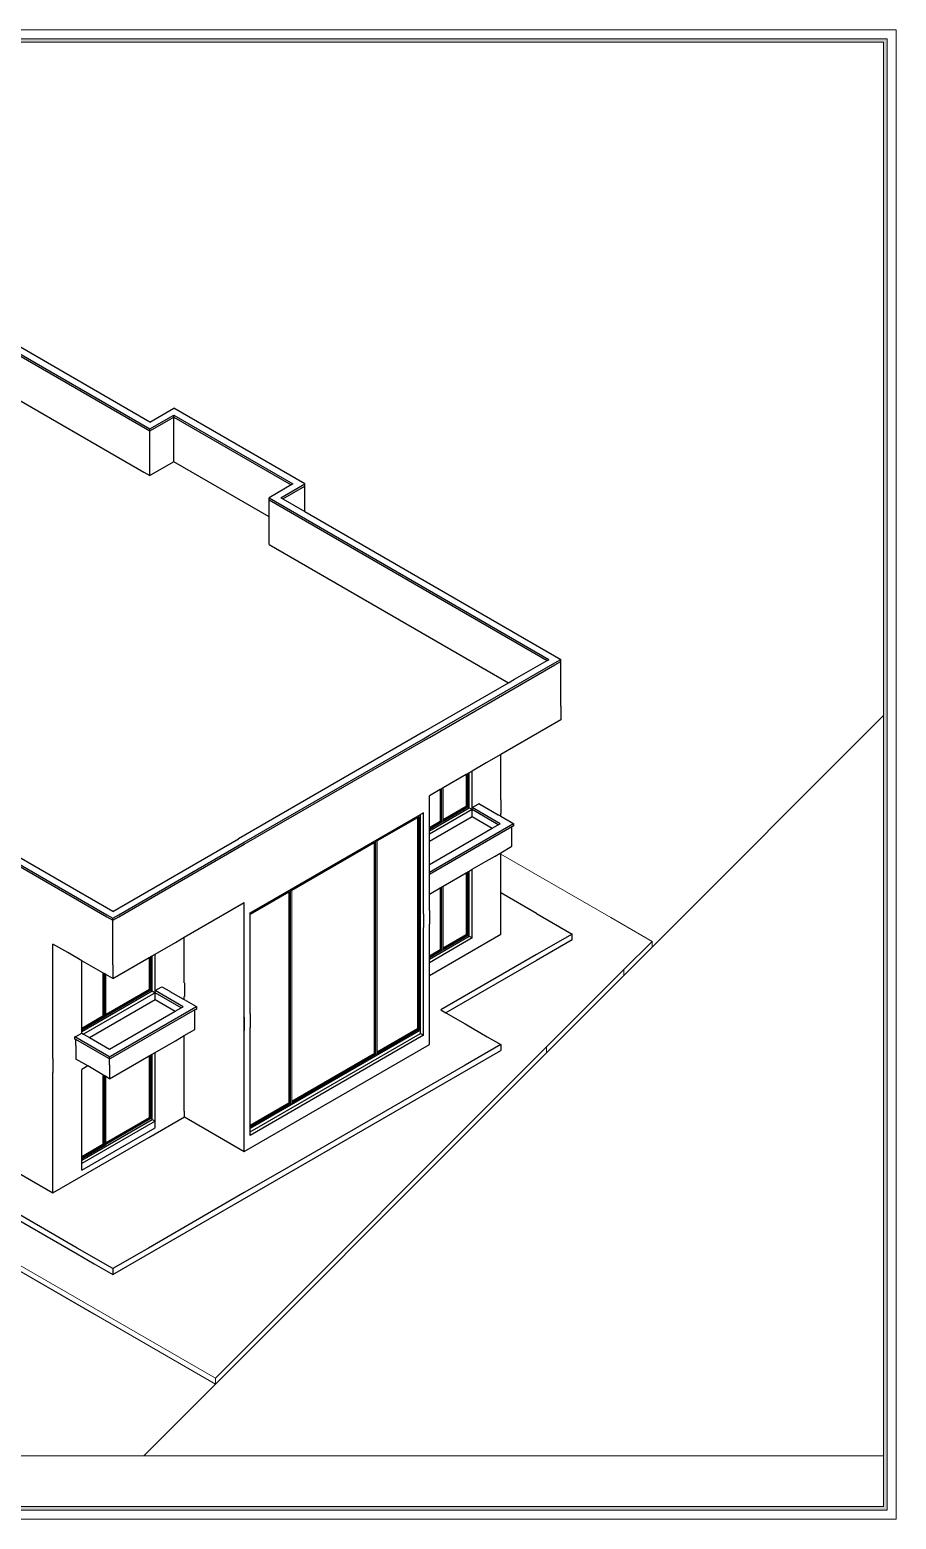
# Model space of a CAD drawing. Header units: metres. Extents: x 294 to 1101, y -498 to -355.
# Drawn here: x 1004.87 to 1025.48, y -414.34 to -378.91 of the extents above; entities that cross this region are included whole.
import ezdxf

# ---------------------------------------------------------------- set-up
doc = ezdxf.new("R2010")
doc.units = ezdxf.units.M
doc.layers.add('19-JARDINERIA', color=80, linetype='Continuous', lineweight=0)
doc.layers.add('wall', color=7, linetype='Continuous', lineweight=25)

msp = doc.modelspace()

# ---------------------------------------------------------------- hatches: boundary and pattern name
at = {"layer": '19-JARDINERIA'}
h = msp.add_hatch(color=251, dxfattribs=at)
h.paths.add_polyline_path([(975.75, -414.127), (1025.271, -414.127), (1025.271, -379.12), (975.75, -379.12)])
h.paths.add_polyline_path([(975.835, -414.041), (1025.186, -414.041), (1025.186, -379.205), (975.835, -379.205)], flags=16)

# ---------------------------------------------------------------- linework, layer by layer
for p, q in [((1007.724, -388.238), (1002.049, -384.961)), ((1002.049, -385.125), (1007.724, -388.402)), ((1002.049, -385.174), (1007.724, -388.451)), ((1003.038, -386.807), (1007.583, -389.43)), ((1007.724, -388.238), (1008.29, -387.912)), ((1011.408, -389.712), (1008.29, -387.912)), ((1007.724, -388.402), (1008.29, -388.075)), ((1007.724, -388.451), (1008.29, -388.124)), ((1008.29, -388.124), (1008.29, -388.075)), ((1008.29, -388.075), (1011.125, -389.712)), ((1008.29, -389.022), (1008.29, -388.124)), ((1008.29, -388.124), (1011.083, -389.736)), ((1007.724, -388.451), (1007.724, -388.402)), ((1007.724, -389.349), (1007.724, -388.451)), ((1008.29, -389.185), (1008.29, -389.022)), ((1008.29, -389.185), (1007.724, -389.512)), ((1007.724, -389.512), (1007.724, -389.349)), ((1010.559, -390.496), (1008.29, -389.185)), ((1007.583, -389.43), (1007.724, -389.512)), ((1011.083, -389.736), (1010.559, -390.038)), ((1010.842, -390.038), (1011.408, -389.712)), ((1010.885, -390.063), (1011.408, -389.761)), ((1011.125, -389.712), (1011.083, -389.736)), ((1011.408, -389.761), (1011.408, -389.712)), ((1011.408, -390.365), (1011.408, -389.761)), ((1010.559, -390.087), (1010.559, -390.038)), ((1010.559, -390.038), (1017.221, -393.885)), ((1010.559, -390.087), (1017.179, -393.909)), ((1010.559, -390.332), (1010.559, -390.087)), ((1010.842, -390.038), (1010.885, -390.063)), ((1010.885, -390.063), (1011.408, -390.365)), ((1010.559, -390.496), (1010.559, -390.332)), ((1011.408, -390.365), (1017.504, -393.885)), ((1010.559, -390.986), (1010.559, -390.496)), ((1010.559, -391.149), (1010.559, -390.986)), ((1010.559, -391.149), (1016.26, -394.44)), ((1014.375, -395.691), (1017.363, -393.966)), ((1014.375, -395.74), (1017.363, -394.015)), ((1016.401, -394.358), (1017.179, -393.909)), ((1017.179, -393.909), (1017.221, -393.885)), ((1017.363, -393.966), (1017.504, -393.885)), ((1017.363, -394.015), (1017.504, -393.934)), ((1017.504, -393.934), (1017.504, -393.885)), ((1017.504, -394.832), (1017.504, -393.934)), ((1016.26, -394.44), (1016.401, -394.358)), ((1014.234, -395.61), (1016.26, -394.44)), ((1017.504, -394.995), (1017.504, -394.832)), ((1017.504, -394.995), (1017.504, -395.322)), ((1017.504, -395.322), (1016.079, -396.145)), ((1014.234, -395.61), (1009.829, -398.153)), ((1009.97, -398.235), (1014.234, -395.773)), ((1014.234, -395.773), (1014.375, -395.691)), ((1014.234, -395.822), (1014.375, -395.74)), ((1009.97, -398.284), (1014.234, -395.822)), ((1016.079, -396.145), (1015.725, -396.349)), ((1016.079, -397.226), (1016.079, -396.145)), ((1000.266, -396.247), (1006.699, -399.96)), ((1000.266, -396.296), (1006.699, -400.009)), ((1015.725, -396.349), (1015.393, -396.541)), ((1006.84, -399.879), (1001.369, -396.72)), ((1015.251, -396.623), (1014.703, -396.939)), ((1015.265, -396.615), (1015.251, -396.623)), ((1015.279, -396.606), (1015.265, -396.615)), ((1015.294, -396.598), (1015.279, -396.606)), ((1015.322, -396.582), (1015.294, -396.598)), ((1015.393, -396.541), (1015.322, -396.582)), ((1015.322, -397.418), (1015.322, -396.582)), ((1015.393, -397.41), (1015.393, -396.541)), ((1014.632, -396.98), (1014.375, -397.128)), ((1014.375, -397.455), (1014.375, -397.128)), ((1014.646, -396.972), (1014.632, -396.98)), ((1014.661, -396.964), (1014.646, -396.972)), ((1014.675, -396.955), (1014.661, -396.964)), ((1014.703, -396.939), (1014.675, -396.955)), ((1014.234, -397.536), (1014.163, -397.577)), ((1014.234, -399.937), (1014.234, -397.536)), ((1014.375, -397.964), (1015.322, -397.418)), ((1014.375, -397.883), (1014.375, -397.455)), ((1015.393, -397.459), (1014.375, -398.046)), ((1015.322, -397.418), (1015.393, -397.459)), ((1015.393, -397.41), (1015.534, -397.328)), ((1015.393, -397.459), (1015.393, -397.41)), ((1016.057, -397.793), (1015.393, -397.41)), ((1015.393, -397.622), (1015.393, -397.459)), ((1016.015, -397.818), (1015.393, -397.459)), ((1015.534, -397.328), (1015.555, -397.316)), ((1015.555, -397.316), (1015.725, -397.414)), ((1015.725, -397.414), (1015.739, -397.422)), ((1015.739, -397.422), (1015.746, -397.426)), ((1015.746, -397.426), (1016.015, -397.581)), ((1016.079, -397.226), (1016.079, -397.552)), ((1016.079, -397.618), (1016.079, -397.552)), ((1016.079, -397.552), (1016.079, -397.552)), ((1010.11, -399.917), (1014.163, -397.577)), ((1014.093, -397.651), (1013.133, -398.205)), ((1014.107, -397.643), (1014.093, -397.651)), ((1014.121, -397.634), (1014.107, -397.643)), ((1014.135, -397.626), (1014.121, -397.634)), ((1014.163, -399.896), (1014.163, -397.577)), ((1014.375, -398.209), (1015.393, -397.622)), ((1016.361, -397.806), (1014.375, -398.952)), ((1016.34, -397.867), (1014.375, -399.001)), ((1014.375, -397.899), (1014.375, -397.883)), ((1014.375, -397.915), (1014.375, -397.899)), ((1014.375, -398.764), (1015.873, -397.9)), ((1014.375, -397.932), (1014.375, -397.915)), ((1015.393, -397.622), (1015.873, -397.9)), ((1015.873, -397.9), (1016.015, -397.818)), ((1016.015, -397.581), (1016.021, -397.585)), ((1016.015, -397.818), (1016.057, -397.793)), ((1016.021, -397.585), (1016.022, -397.585)), ((1016.022, -397.585), (1016.079, -397.618)), ((1016.079, -397.618), (1016.361, -397.781)), ((1016.361, -397.855), (1016.34, -397.867)), ((1016.34, -398.006), (1016.34, -397.867)), ((1016.361, -397.781), (1016.382, -397.793)), ((1016.361, -397.806), (1016.382, -397.793)), ((1016.361, -397.855), (1016.382, -397.842)), ((1016.382, -397.842), (1016.382, -397.793)), ((1006.84, -399.879), (1009.829, -398.153)), ((1006.981, -399.96), (1009.97, -398.235)), ((1013.062, -398.246), (1011.1, -399.379)), ((1013.076, -398.238), (1013.062, -398.246)), ((1013.09, -398.229), (1013.076, -398.238)), ((1013.104, -398.221), (1013.09, -398.229)), ((1013.133, -398.205), (1013.104, -398.221)), ((1014.375, -397.964), (1014.375, -397.932)), ((1014.375, -398.046), (1014.375, -397.964)), ((1014.375, -398.209), (1014.375, -398.046)), ((1014.375, -398.764), (1014.375, -398.209)), ((1016.34, -398.332), (1016.34, -398.006)), ((1006.981, -400.009), (1009.97, -398.284)), ((1015.725, -398.687), (1015.937, -398.565)), ((1015.937, -398.565), (1016.079, -398.483)), ((1016.079, -398.483), (1016.34, -398.332)), ((1016.079, -398.515), (1016.079, -398.483)), ((1016.079, -399.439), (1016.079, -398.515)), ((1014.375, -398.928), (1014.375, -398.764)), ((1014.375, -398.952), (1014.375, -398.928)), ((1014.375, -399.001), (1014.375, -398.952)), ((1014.703, -399.278), (1015.251, -398.961)), ((1015.251, -398.961), (1015.265, -398.953)), ((1015.265, -398.953), (1015.279, -398.945)), ((1015.279, -398.945), (1015.294, -398.937)), ((1015.294, -398.937), (1015.322, -398.92)), ((1015.322, -398.92), (1015.393, -398.879)), ((1015.322, -400.472), (1015.322, -398.92)), ((1015.393, -398.879), (1015.725, -398.687)), ((1015.393, -400.512), (1015.393, -398.879)), ((1014.375, -399.14), (1014.375, -399.001)), ((1014.375, -399.148), (1014.375, -399.14)), ((1014.375, -399.458), (1014.375, -399.148)), ((1014.375, -399.467), (1014.632, -399.318)), ((1014.632, -399.318), (1014.646, -399.31)), ((1014.646, -399.31), (1014.661, -399.302)), ((1014.661, -399.302), (1014.675, -399.294)), ((1014.675, -399.294), (1014.703, -399.278)), ((1008.543, -400.496), (1009.969, -399.672)), ((1009.97, -399.672), (1009.969, -399.672)), ((1009.97, -405.591), (1009.97, -399.672)), ((1011.029, -399.42), (1010.11, -399.95)), ((1011.043, -399.411), (1011.029, -399.42)), ((1011.057, -399.403), (1011.043, -399.411)), ((1011.071, -399.395), (1011.057, -399.403)), ((1011.1, -399.379), (1011.071, -399.395)), ((1014.375, -399.467), (1014.375, -399.458)), ((1014.375, -399.855), (1014.375, -399.467)), ((1016.927, -399.928), (1016.079, -399.439)), ((1016.079, -400.28), (1016.079, -399.439)), ((1006.699, -399.96), (1006.84, -400.042)), ((1006.699, -400.009), (1006.84, -400.091)), ((1006.84, -400.042), (1006.981, -399.96)), ((1006.84, -400.091), (1006.981, -400.009)), ((1006.84, -400.091), (1006.84, -400.042)), ((1010.11, -399.95), (1010.11, -399.917)), ((1010.11, -402.316), (1010.11, -399.95)), ((1014.163, -400.223), (1014.163, -399.896)), ((1014.234, -399.937), (1014.234, -400.264)), ((1014.375, -399.855), (1014.375, -400.182)), ((1016.927, -399.928), (1017.776, -400.418)), ((1005.991, -407.888), (992.516, -400.108)), ((992.516, -400.247), (1005.991, -408.027)), ((1006.84, -400.989), (1006.84, -400.091)), ((1014.163, -402.787), (1014.163, -400.223)), ((1014.234, -402.827), (1014.234, -400.264)), ((1014.375, -400.936), (1014.375, -400.182)), ((1016.079, -400.418), (1016.079, -400.28)), ((1005.414, -403.383), (1005.414, -400.656)), ((1005.768, -400.86), (1005.414, -400.656)), ((1007.849, -400.897), (1008.33, -400.618)), ((1008.33, -400.618), (1008.543, -400.496)), ((1008.543, -401.577), (1008.543, -400.496)), ((1014.375, -401.402), (1016.079, -400.418)), ((1014.375, -401.018), (1015.322, -400.472)), ((1015.393, -400.512), (1014.375, -401.1)), ((1015.322, -400.472), (1015.393, -400.512)), ((1017.776, -400.418), (1016.927, -400.908)), ((1017.776, -400.557), (1016.927, -401.047)), ((1017.776, -400.557), (1017.776, -400.418)), ((1006.102, -401.053), (1005.768, -400.86)), ((1006.607, -401.345), (1006.102, -401.053)), ((1006.102, -402.659), (1006.102, -401.053)), ((1006.84, -401.479), (1007.707, -400.978)), ((1006.84, -401.152), (1006.84, -400.989)), ((1007.707, -400.978), (1007.721, -400.97)), ((1007.721, -400.97), (1007.735, -400.962)), ((1007.735, -400.962), (1007.75, -400.954)), ((1007.75, -400.954), (1007.778, -400.937)), ((1007.778, -400.937), (1007.849, -400.897)), ((1007.778, -401.773), (1007.778, -400.937)), ((1007.849, -401.765), (1007.849, -400.897)), ((1014.375, -400.953), (1014.375, -400.936)), ((1014.375, -400.969), (1014.375, -400.953)), ((1014.375, -400.985), (1014.375, -400.969)), ((1014.375, -401.018), (1014.375, -400.985)), ((1014.375, -401.1), (1014.375, -401.018)), ((1014.375, -401.263), (1014.375, -401.1)), ((1016.927, -400.908), (1014.647, -402.225)), ((1016.927, -401.047), (1014.767, -402.294)), ((1006.622, -401.353), (1006.607, -401.345)), ((1006.636, -401.361), (1006.622, -401.353)), ((1006.65, -401.369), (1006.636, -401.361)), ((1006.678, -401.385), (1006.65, -401.369)), ((1006.84, -401.479), (1006.678, -401.385)), ((1006.84, -401.152), (1006.84, -401.479)), ((1014.375, -401.402), (1014.375, -401.263)), ((1014.375, -402.381), (1014.375, -401.402)), ((1006.102, -402.741), (1007.778, -401.773)), ((1007.849, -401.814), (1006.144, -402.798)), ((1007.778, -401.773), (1007.849, -401.814)), ((1007.849, -401.765), (1007.99, -401.684)), ((1007.849, -401.814), (1007.849, -401.765)), ((1008.513, -402.149), (1007.849, -401.765)), ((1007.849, -401.977), (1007.849, -401.814)), ((1008.471, -402.173), (1007.849, -401.814)), ((1007.99, -401.684), (1008.011, -401.671)), ((1008.011, -401.671), (1008.195, -401.777)), ((1008.195, -401.777), (1008.195, -401.778)), ((1008.195, -401.778), (1008.202, -401.782)), ((1008.202, -401.782), (1008.471, -401.937)), ((1008.543, -401.577), (1008.543, -401.577)), ((1008.543, -401.577), (1008.544, -401.577)), ((1008.544, -401.577), (1008.544, -401.584)), ((1008.544, -401.584), (1008.544, -401.895)), ((1006.286, -402.88), (1007.849, -401.977)), ((1006.286, -402.88), (1007.849, -401.978)), ((1008.817, -402.161), (1006.788, -403.333)), ((1007.849, -401.977), (1007.849, -401.978)), ((1007.849, -401.978), (1008.329, -402.255)), ((1008.471, -401.937), (1008.477, -401.94)), ((1008.471, -402.173), (1008.513, -402.149)), ((1008.477, -401.94), (1008.478, -401.941)), ((1008.478, -401.941), (1008.543, -401.978)), ((1008.543, -401.903), (1008.544, -401.903)), ((1008.543, -401.978), (1008.543, -401.903)), ((1008.543, -401.903), (1008.543, -401.903)), ((1008.543, -401.978), (1008.817, -402.137)), ((1008.544, -401.895), (1008.544, -401.902)), ((1008.544, -401.902), (1008.544, -401.903)), ((1008.817, -402.137), (1008.839, -402.149)), ((1008.817, -402.161), (1008.839, -402.149)), ((1008.839, -402.198), (1008.839, -402.149)), ((1006.766, -403.157), (1008.329, -402.255)), ((1008.796, -402.222), (1006.788, -403.382)), ((1008.329, -402.255), (1008.471, -402.173)), ((1008.817, -402.21), (1008.796, -402.222)), ((1008.796, -402.361), (1008.796, -402.222)), ((1008.796, -402.688), (1008.796, -402.361)), ((1008.817, -402.21), (1008.839, -402.198)), ((1009.97, -402.399), (1009.969, -402.4)), ((1009.97, -402.399), (1009.97, -402.407)), ((1009.97, -402.399), (1009.97, -402.399)), ((1009.97, -402.407), (1009.97, -402.717)), ((1010.11, -402.316), (1010.111, -402.317)), ((1010.11, -402.318), (1010.11, -402.316)), ((1010.111, -402.317), (1010.11, -402.318)), ((1010.11, -402.318), (1010.11, -402.318)), ((1010.111, -402.317), (1010.111, -402.644)), ((1014.375, -402.746), (1014.375, -402.381)), ((1014.647, -402.225), (1014.767, -402.294)), ((1014.767, -402.294), (1015.224, -402.558)), ((1005.939, -402.868), (1005.96, -402.855)), ((1005.939, -402.917), (1005.939, -402.868)), ((1006.745, -403.333), (1005.939, -402.868)), ((1005.96, -402.855), (1006.102, -402.774)), ((1006.102, -402.676), (1006.102, -402.659)), ((1006.102, -402.692), (1006.102, -402.676)), ((1006.102, -402.708), (1006.102, -402.692)), ((1006.102, -402.741), (1006.102, -402.708)), ((1006.102, -402.774), (1006.102, -402.741)), ((1006.102, -402.774), (1006.144, -402.798)), ((1006.144, -402.798), (1006.286, -402.88)), ((1008.33, -402.957), (1008.543, -402.834)), ((1008.543, -402.834), (1008.796, -402.688)), ((1008.543, -404.63), (1008.543, -402.834)), ((1009.969, -405.453), (1009.969, -402.726)), ((1010.111, -402.644), (1010.111, -402.644)), ((1010.111, -402.644), (1010.111, -402.644)), ((1010.111, -404.963), (1010.111, -402.644)), ((1014.163, -402.705), (1010.111, -405.044)), ((1010.111, -405.126), (1014.163, -402.787)), ((1014.234, -402.827), (1010.111, -405.208)), ((1014.375, -402.909), (1014.375, -402.746)), ((1015.224, -402.558), (1015.749, -402.861)), ((1015.749, -402.861), (1016.073, -403.048)), ((1005.96, -402.929), (1005.939, -402.917)), ((1005.96, -403.068), (1005.96, -402.929)), ((1006.745, -403.382), (1005.96, -402.929)), ((1005.96, -403.068), (1005.96, -403.068)), ((1005.96, -403.068), (1005.96, -403.394)), ((1006.286, -402.88), (1006.286, -402.88)), ((1006.286, -402.88), (1006.766, -403.157)), ((1006.84, -408.517), (1016.073, -403.187)), ((1007.849, -403.235), (1008.33, -402.957)), ((1009.97, -405.591), (1014.375, -403.048)), ((1014.375, -402.909), (1014.375, -402.909)), ((1014.375, -403.047), (1014.375, -402.909)), ((1014.375, -403.047), (1014.375, -403.048)), ((1014.375, -403.048), (1014.375, -403.047)), ((1014.375, -403.048), (1014.375, -403.048)), ((1016.073, -403.048), (1015.224, -403.538)), ((1016.073, -403.048), (1016.073, -403.187)), ((1000.029, -403.466), (1005.414, -406.575)), ((1005.415, -403.383), (1005.414, -403.383)), ((1005.415, -403.383), (1005.415, -403.383)), ((1005.415, -403.383), (1005.415, -403.545)), ((1005.415, -403.383), (1005.415, -403.545)), ((1005.415, -403.545), (1005.415, -403.545)), ((1005.415, -403.545), (1005.415, -403.546)), ((1005.415, -403.546), (1005.415, -403.546)), ((1005.415, -403.546), (1005.415, -403.708)), ((1006.101, -403.475), (1005.96, -403.394)), ((1006.102, -403.476), (1006.101, -403.475)), ((1006.101, -403.477), (1006.101, -403.475)), ((1006.101, -403.477), (1006.102, -403.476)), ((1006.243, -403.558), (1006.102, -403.476)), ((1006.243, -403.558), (1006.102, -403.639)), ((1006.607, -403.768), (1006.243, -403.558)), ((1006.745, -403.333), (1006.766, -403.345)), ((1006.745, -403.382), (1006.766, -403.394)), ((1006.766, -403.86), (1007.707, -403.317)), ((1006.788, -403.333), (1006.766, -403.345)), ((1006.766, -403.394), (1006.766, -403.345)), ((1006.788, -403.382), (1006.766, -403.394)), ((1006.766, -403.533), (1006.766, -403.394)), ((1006.766, -403.533), (1006.766, -403.86)), ((1007.707, -403.317), (1007.721, -403.308)), ((1007.721, -403.308), (1007.735, -403.3)), ((1007.735, -403.3), (1007.75, -403.292)), ((1007.75, -403.292), (1007.778, -403.276)), ((1007.778, -403.276), (1007.849, -403.235)), ((1007.778, -404.827), (1007.778, -403.276)), ((1007.849, -404.868), (1007.849, -403.235)), ((1015.224, -403.538), (1010.818, -406.081)), ((1005.414, -406.437), (1005.414, -403.709)), ((1005.415, -403.709), (1005.414, -403.709)), ((1005.415, -403.708), (1005.415, -403.708)), ((1005.415, -403.708), (1005.415, -403.709)), ((1005.415, -403.708), (1005.415, -403.709)), ((1005.415, -403.709), (1005.415, -403.709)), ((1005.415, -403.709), (1005.415, -403.709)), ((1005.415, -403.709), (1005.415, -403.709)), ((1006.102, -403.639), (1006.101, -403.639)), ((1006.101, -405.714), (1006.101, -403.639)), ((1006.622, -403.776), (1006.607, -403.768)), ((1006.636, -403.784), (1006.622, -403.776)), ((1006.65, -403.792), (1006.636, -403.784)), ((1006.678, -403.809), (1006.65, -403.792)), ((1006.766, -403.86), (1006.678, -403.809)), ((1008.543, -404.63), (1008.544, -404.631)), ((1008.544, -404.768), (1008.544, -404.631)), ((1006.101, -405.795), (1007.778, -404.827)), ((1007.849, -404.868), (1006.102, -405.876)), ((1007.696, -405.258), (1008.544, -404.768)), ((1007.778, -404.827), (1007.849, -404.868)), ((1007.849, -405.031), (1007.849, -404.868)), ((1008.544, -404.768), (1009.97, -405.591)), ((1010.111, -404.979), (1010.111, -404.963)), ((1010.111, -404.995), (1010.111, -404.979)), ((1010.111, -405.012), (1010.111, -404.995)), ((1005.414, -406.575), (1007.696, -405.258)), ((1006.101, -406.04), (1007.849, -405.031)), ((1006.102, -406.04), (1007.849, -405.031)), ((1009.97, -405.453), (1009.97, -405.289)), ((1010.111, -405.044), (1010.111, -405.012)), ((1010.111, -405.126), (1010.111, -405.044)), ((1010.111, -405.208), (1010.111, -405.126)), ((1009.97, -405.453), (1009.969, -405.453)), ((1009.97, -405.591), (1009.97, -405.453)), ((1006.101, -405.73), (1006.101, -405.714)), ((1006.101, -405.746), (1006.101, -405.73)), ((1006.101, -405.763), (1006.101, -405.746)), ((1006.101, -405.795), (1006.101, -405.763)), ((1006.101, -405.876), (1006.101, -405.795)), ((1006.101, -405.877), (1006.102, -405.876)), ((1006.102, -405.876), (1006.101, -405.876)), ((1006.101, -405.877), (1006.101, -405.876)), ((1006.102, -405.876), (1006.101, -405.877)), ((1006.101, -406.039), (1006.101, -405.877)), ((1006.101, -405.959), (1006.102, -405.958)), ((1006.102, -406.04), (1006.101, -406.039)), ((1006.101, -406.04), (1006.101, -406.039)), ((1006.102, -406.04), (1006.101, -406.04)), ((1006.102, -406.04), (1006.102, -405.876)), ((1010.818, -406.081), (1009.97, -406.571)), ((1005.414, -406.575), (1005.414, -406.437)), ((1009.97, -406.571), (1007.688, -407.888)), ((1006.84, -408.378), (1005.991, -407.888)), ((1005.991, -408.027), (1006.396, -408.261)), ((1007.688, -407.888), (1006.84, -408.378)), ((1006.396, -408.261), (1006.84, -408.517)), ((1006.84, -408.378), (1006.84, -408.517))]:
    msp.add_line(p, q)
at = {"layer": '19-JARDINERIA', "color": 251}
for p, q in [((1019.678, -400.731), (1025.186, -395.223)), ((1015.251, -397.377), (1015.251, -396.623)), ((1015.265, -397.385), (1015.265, -396.615)), ((1015.279, -397.393), (1015.279, -396.606)), ((1015.294, -397.402), (1015.294, -396.598)), ((1014.632, -397.734), (1014.632, -396.98)), ((1014.646, -397.743), (1014.646, -396.972)), ((1014.661, -397.751), (1014.661, -396.964)), ((1014.675, -397.759), (1014.675, -396.955)), ((1014.703, -397.694), (1014.703, -396.939)), ((1014.703, -397.694), (1015.251, -397.377)), ((1014.703, -397.71), (1015.265, -397.385)), ((1014.703, -397.726), (1015.279, -397.393)), ((1014.703, -397.743), (1015.294, -397.402)), ((1015.265, -397.385), (1015.251, -397.377)), ((1015.294, -397.402), (1015.279, -397.393)), ((1014.093, -402.664), (1014.093, -397.651)), ((1014.107, -402.672), (1014.107, -397.643)), ((1014.121, -402.68), (1014.121, -397.634)), ((1014.135, -402.689), (1014.135, -397.626)), ((1014.375, -397.883), (1014.632, -397.734)), ((1014.375, -397.899), (1014.646, -397.743)), ((1014.375, -397.915), (1014.661, -397.751)), ((1014.375, -397.932), (1014.675, -397.759)), ((1014.646, -397.743), (1014.632, -397.734)), ((1014.675, -397.759), (1014.661, -397.751)), ((1014.675, -397.759), (1014.703, -397.743)), ((1014.703, -397.71), (1014.703, -397.694)), ((1014.703, -397.726), (1014.703, -397.71)), ((1014.703, -397.743), (1014.703, -397.726)), ((1013.062, -403.259), (1013.062, -398.246)), ((1013.076, -403.267), (1013.076, -398.238)), ((1013.09, -403.275), (1013.09, -398.229)), ((1013.104, -403.284), (1013.104, -398.221)), ((1013.133, -403.218), (1013.133, -398.205)), ((1016.079, -398.515), (1018.696, -400.026)), ((1015.251, -400.431), (1015.251, -398.961)), ((1015.265, -400.439), (1015.265, -398.953)), ((1015.279, -400.447), (1015.279, -398.945)), ((1015.294, -400.455), (1015.294, -398.937)), ((1019.678, -400.731), (1021.767, -398.642)), ((1014.632, -400.788), (1014.632, -399.318)), ((1014.646, -400.796), (1014.646, -399.31)), ((1014.661, -400.804), (1014.661, -399.302)), ((1014.675, -400.813), (1014.675, -399.294)), ((1014.703, -400.747), (1014.703, -399.278)), ((1011.029, -404.433), (1011.029, -399.42)), ((1011.043, -404.441), (1011.043, -399.411)), ((1011.057, -404.449), (1011.057, -399.403)), ((1011.071, -404.457), (1011.071, -399.395)), ((1011.1, -404.392), (1011.1, -399.379)), ((1009.282, -411.127), (989.687, -399.814)), ((1018.696, -400.026), (1019.678, -400.593)), ((1014.703, -400.747), (1015.251, -400.431)), ((1014.703, -400.764), (1015.265, -400.439)), ((1014.703, -400.78), (1015.279, -400.447)), ((1014.703, -400.796), (1015.294, -400.455)), ((1014.703, -400.764), (1014.703, -400.747)), ((1015.265, -400.439), (1015.251, -400.431)), ((1015.294, -400.455), (1015.279, -400.447)), ((1019.677, -400.594), (1019.004, -401.266)), ((1019.677, -400.732), (1019.004, -401.405)), ((1019.677, -400.594), (1019.678, -400.593)), ((1019.677, -400.594), (1019.677, -400.732)), ((1019.677, -400.732), (1019.678, -400.732)), ((1019.678, -400.593), (1019.678, -400.732)), ((991.596, -400.778), (1006.396, -409.322)), ((991.596, -400.916), (1006.396, -409.461)), ((1007.707, -401.733), (1007.707, -400.978)), ((1007.721, -401.741), (1007.721, -400.97)), ((1007.735, -401.749), (1007.735, -400.962)), ((1007.75, -401.757), (1007.75, -400.954)), ((1014.375, -400.936), (1014.632, -400.788)), ((1014.375, -400.953), (1014.646, -400.796)), ((1014.375, -400.969), (1014.661, -400.804)), ((1014.375, -400.985), (1014.675, -400.813)), ((1014.646, -400.796), (1014.632, -400.788)), ((1014.675, -400.813), (1014.661, -400.804)), ((1014.675, -400.813), (1014.703, -400.796)), ((1014.703, -400.78), (1014.703, -400.764)), ((1014.703, -400.796), (1014.703, -400.78)), ((1006.607, -402.367), (1006.607, -401.345)), ((1006.622, -402.376), (1006.622, -401.353)), ((1006.636, -402.384), (1006.636, -401.361)), ((1006.65, -402.392), (1006.65, -401.369)), ((1006.678, -402.327), (1006.678, -401.385)), ((1019.004, -401.266), (1017.166, -403.104)), ((1019.004, -401.405), (1017.166, -403.243)), ((1019.004, -401.405), (1019.004, -401.266)), ((1006.678, -402.327), (1007.707, -401.733)), ((1006.678, -402.343), (1007.721, -401.741)), ((1006.678, -402.359), (1007.735, -401.749)), ((1006.678, -402.376), (1007.75, -401.757)), ((1007.721, -401.741), (1007.707, -401.733)), ((1007.75, -401.757), (1007.735, -401.749)), ((1006.102, -402.659), (1006.607, -402.367)), ((1006.102, -402.676), (1006.622, -402.376)), ((1006.102, -402.692), (1006.636, -402.384)), ((1006.102, -402.708), (1006.65, -402.392)), ((1006.622, -402.376), (1006.607, -402.367)), ((1006.65, -402.392), (1006.636, -402.384)), ((1006.65, -402.392), (1006.678, -402.376)), ((1006.678, -402.343), (1006.678, -402.327)), ((1006.678, -402.359), (1006.678, -402.343)), ((1006.678, -402.376), (1006.678, -402.359)), ((1013.133, -403.218), (1014.093, -402.664)), ((1013.133, -403.235), (1014.107, -402.672)), ((1013.133, -403.251), (1014.121, -402.68)), ((1013.133, -403.267), (1014.135, -402.689)), ((1014.107, -402.672), (1014.093, -402.664)), ((1014.135, -402.689), (1014.121, -402.68)), ((1017.166, -403.104), (1009.282, -410.988)), ((1013.133, -403.235), (1013.133, -403.218)), ((1017.166, -403.243), (1017.166, -403.104)), ((1017.166, -403.243), (1007.578, -412.831)), ((1007.707, -404.786), (1007.707, -403.317)), ((1007.721, -404.794), (1007.721, -403.308)), ((1007.735, -404.803), (1007.735, -403.3)), ((1007.75, -404.811), (1007.75, -403.292)), ((1011.1, -404.392), (1013.062, -403.259)), ((1011.1, -404.408), (1013.076, -403.267)), ((1011.1, -404.425), (1013.09, -403.275)), ((1011.1, -404.441), (1013.104, -403.284)), ((1012.102, -403.813), (1013.062, -403.259)), ((1012.102, -403.846), (1013.09, -403.275)), ((1012.116, -403.822), (1013.076, -403.267)), ((1012.116, -403.854), (1013.104, -403.284)), ((1013.076, -403.267), (1013.062, -403.259)), ((1013.104, -403.284), (1013.09, -403.275)), ((1013.104, -403.284), (1013.133, -403.267)), ((1013.133, -403.251), (1013.133, -403.235)), ((1013.133, -403.267), (1013.133, -403.251)), ((1006.607, -405.421), (1006.607, -403.768)), ((1006.622, -405.429), (1006.622, -403.776)), ((1006.636, -405.437), (1006.636, -403.784)), ((1006.65, -405.446), (1006.65, -403.792)), ((1006.678, -405.38), (1006.678, -403.809)), ((1010.111, -404.963), (1011.029, -404.433)), ((1010.111, -404.979), (1011.043, -404.441)), ((1010.111, -404.995), (1011.057, -404.449)), ((1010.111, -405.012), (1011.071, -404.457)), ((1011.043, -404.441), (1011.029, -404.433)), ((1011.071, -404.457), (1011.057, -404.449)), ((1011.071, -404.457), (1011.1, -404.441)), ((1011.1, -404.408), (1011.1, -404.392)), ((1011.1, -404.425), (1011.1, -404.408)), ((1011.1, -404.441), (1011.1, -404.425)), ((1006.678, -405.38), (1007.707, -404.786)), ((1006.678, -405.397), (1007.721, -404.794)), ((1006.678, -405.413), (1007.735, -404.803)), ((1006.678, -405.429), (1007.75, -404.811)), ((1007.721, -404.794), (1007.707, -404.786)), ((1007.75, -404.811), (1007.735, -404.803)), ((1006.101, -405.714), (1006.607, -405.421)), ((1006.101, -405.73), (1006.622, -405.429)), ((1006.101, -405.746), (1006.636, -405.437)), ((1006.101, -405.763), (1006.65, -405.446)), ((1006.622, -405.429), (1006.607, -405.421)), ((1006.65, -405.446), (1006.636, -405.437)), ((1006.65, -405.446), (1006.678, -405.429)), ((1006.678, -405.397), (1006.678, -405.38)), ((1006.678, -405.413), (1006.678, -405.397)), ((1006.678, -405.429), (1006.678, -405.413)), ((1006.396, -409.322), (1009.282, -410.988)), ((1006.396, -409.461), (1008.314, -410.568)), ((1009.282, -410.988), (1009.282, -411.127)), ((980.801, -412.831), (1025.186, -412.831))]:
    msp.add_line(p, q, dxfattribs=at)
for points in [[(975.537, -414.34), (1025.485, -414.34), (1025.485, -378.907), (975.537, -378.907)], [(975.75, -414.127), (1025.271, -414.127), (1025.271, -379.12), (975.75, -379.12)], [(975.835, -414.041), (1025.186, -414.041), (1025.186, -379.205), (975.835, -379.205)]]:
    msp.add_lwpolyline(points, close=True, dxfattribs=at)
at = {"layer": 'wall'}
msp.add_line((1014.163, -402.787), (1014.234, -402.827), dxfattribs=at)

doc.saveas('drawing.dxf')
